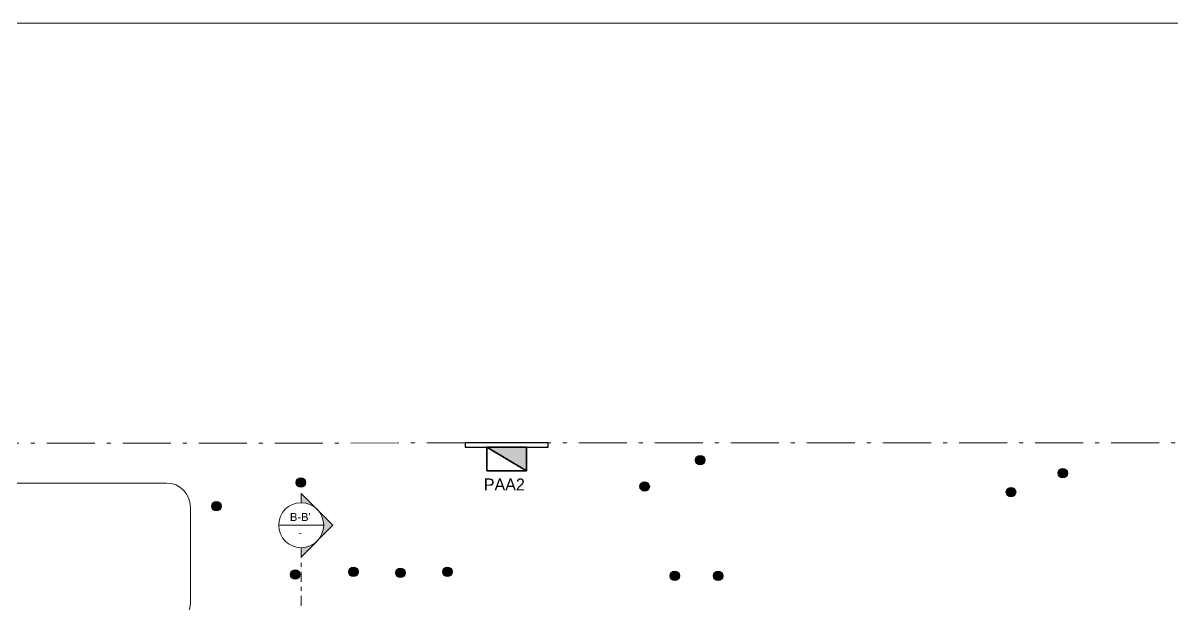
# Model space of a CAD drawing. Header units: metres. Extents: x 14 to 2416, y -346 to 476.
# Drawn here: x 33.77 to 62.51, y -135.53 to -120.99 of the extents above; entities that cross this region are included whole.
import ezdxf
from ezdxf.enums import TextEntityAlignment as Align

# ---------------------------------------------------------------- set-up
doc = ezdxf.new("R2010")
doc.units = ezdxf.units.M
for name, pattern in [('ACAD_ISO10W100', [18, 12, -3, 0, -3]), ('CONTINU', [0]), ('Dash Style-2', [0.694425, 0.48607, -0.208355]), ('DASHDOT', [1, 0.5, -0.25, 0, -0.25])]:
    doc.linetypes.add(name, pattern=pattern)
doc.layers.get('Defpoints').update_dxf_attribs({"color": 6})
for name, color, linetype, lineweight in [('A-ANNO-TEXT', 20, 'Continuous', 13), ('A-SECT-IDEN', 251, 'CONTINU', 9), ('calle', 254, 'Continuous', 0), ('E Base Registro', 8, 'Continuous', 30), ('E Paneles', 238, 'Continuous', 35), ('E Tuberia Emp Piso', 24, 'Dash Style-2', 40)]:
    doc.layers.add(name, color=color, linetype=linetype, lineweight=lineweight)
doc.layers.add('MAVA Luminarias', color=1, linetype='Continuous')
doc.layers.add('SOLAR', color=7, linetype='ACAD_ISO10W100', lineweight=9, true_color=0xff1414)
doc.styles.add('BOLD', font='timesbd.ttf', dxfattribs={"height": 0.45})
doc.styles.add('CENTURY GOTHIC', font='GOTHIC.TTF')
doc.styles.add('ESC50-2mm', font='arial.ttf', dxfattribs={"height": 0.1})

# ---------------------------------------------------------------- blocks, each defined once
blk = doc.blocks.new('SEC-TAG-LEFT')
at = {"layer": 'A-SECT-IDEN'}
h = blk.add_hatch(color=256, dxfattribs=at)
h.paths.add_polyline_path([(0, 0.1131), (-0.0566, 0.0566, -0.198912), (0, 0.08)])
h.paths.add_polyline_path([(0, -0.1131), (0, -0.08, -0.198912), (-0.0566, -0.0566)])
blk.add_hatch(color=256, dxfattribs=at).paths.add_polyline_path([(-0.0566, 0.0566), (-0.1131, 0), (-0.0566, -0.0566, -0.414214)])
for p, q in [((-0.1131, 0), (0, 0.1131)), ((0, 0.1131), (0, 0.08)), ((-0.1131, 0), (0, -0.1131)), ((0.08, 0), (-0.08, 0)), ((0, -0.08), (0, -0.1131))]:
    blk.add_line(p, q, dxfattribs=at)
blk.add_circle((0, 0), 0.08, dxfattribs=at)
at = {"layer": 'A-SECT-IDEN', "color": 122, "style": 'BOLD'}
for tag, p in [('REF.#', (0.0001, 0.015)), ('SHT.#', (0.0032, -0.0399))]:
    blk.add_attdef(tag, text='', height=0.025, dxfattribs=at).set_placement(p, align=Align.CENTER)
blk = doc.blocks.new('A$Cc5be7df0')
at = {"layer": 'A-SECT-IDEN', "linetype": 'DASHDOT', "ltscale": 0.5}
blk.add_line((25.982, 40.617), (25.982, 16.257), dxfattribs=at)
at = {"layer": 'calle'}
for p, q in [((4.337, 42.23), (22.613, 42.233)), ((23.214, 39.233), (23.213, 41.633))]:
    blk.add_line(p, q, dxfattribs=at)
for centre, start, end in [((22.613, 41.633), 0.0092, 90.0092), ((22.614, 39.233), 270.0092, 0.0092)]:
    blk.add_arc(centre, 0.6, start, end, dxfattribs=at)
at = {"layer": 'SOLAR', "ltscale": 0.1}
blk.add_lwpolyline([(66.071, 43.24), (65.567, 13.241), (5.658, 13.241), (6.323, 43.23), (66.071, 43.24)], dxfattribs=at)
at = {"layer": 'A-SECT-IDEN', "extrusion": (4.93408e-08, 2.64441e-07, 1)}
ref = blk.add_blockref('SEC-TAG-LEFT', (25.982, 41.179, 0), dxfattribs=dict(at, xscale=-7.031250000000044, yscale=7.031250000000044, zscale=7.031250000000017, rotation=5.493879751128362e-06))
ref.add_attrib('REF.#', "B-B'", dxfattribs={"layer": 'A-ANNO-TEXT', "extrusion": (4.93408e-08, 2.64441e-07, 1), "height": 0.2, "rotation": 0, "style": 'ESC50-2mm'}).set_placement((25.96, 41.285, 0), align=Align.CENTER)
ref.add_attrib('SHT.#', '-', dxfattribs={"layer": 'A-ANNO-TEXT', "extrusion": (4.93408e-08, 2.64441e-07, 1), "height": 0.2, "rotation": 0, "style": 'ESC50-2mm'}).set_placement((25.959, 40.898, 0), align=Align.CENTER)
blk = doc.blocks.new('A$Cd6acdfdc')
at = {"layer": 'MAVA Luminarias', "transparency": 33554687}
blk.add_hatch(color=2, dxfattribs=at).paths.add_polyline_path([(0, 0.079, 1), (0.158, 0.079, 1)])
at = {"layer": 'MAVA Luminarias', "color": 2, "transparency": 33554687}
blk.add_circle((0.079, 0.079), 0.079, dxfattribs=at)
blk = doc.blocks.new('*U445')
at = {"layer": 'E Paneles'}
blk.add_hatch(color=256, dxfattribs=at).paths.add_polyline_path([(0.494, 0.59), (-0.494, 0), (0.494, 0)])
blk.add_line((-0.494, 0), (0.494, 0.59), dxfattribs=at)
blk.add_lwpolyline([(-0.494, 0), (-0.494, 0.59), (0.494, 0.59), (0.494, 0)], close=True, dxfattribs=at)

msp = doc.modelspace()

# ---------------------------------------------------------------- linework, layer by layer
at = {"layer": 'Defpoints', "lineweight": 13}
msp.add_lwpolyline([(13.822, -120.99), (88.855, -120.99), (88.855, -175.375), (13.822, -175.375)], close=True, dxfattribs=at)
msp.add_lwpolyline([(13.822, -120.99), (88.855, -120.99), (88.855, -175.375), (13.822, -175.375)], close=True, dxfattribs=at)
at = {"layer": 'E Base Registro'}
msp.add_lwpolyline([(46.892, -131.485), (44.815, -131.486), (44.815, -131.591), (46.892, -131.59)], close=True, dxfattribs=at)

# ---------------------------------------------------------------- block references
at = {"layer": 'A-ANNO-TEXT'}
msp.add_blockref('A$Cc5be7df0', (14.738, -174.72), dxfattribs=at)
msp.add_blockref('A$Cc5be7df0', (14.738, -174.72), dxfattribs=at)
at = {"layer": 'E Paneles', "xscale": -1, "rotation": 180.009243308249}
msp.add_blockref('*U445', (45.854, -131.591), dxfattribs=at)
at = {"layer": 'MAVA Luminarias', "xscale": 1.483214008569871, "yscale": 1.483214008569871, "zscale": 1.483214008569871}
for p in [(50.576, -132.032), (50.576, -132.032), (59.637, -132.361), (59.637, -132.361), (40.596, -132.594), (40.596, -132.594), (49.187, -132.691), (49.187, -132.691), (58.343, -132.832), (58.343, -132.832), (38.485, -133.18), (38.485, -133.18), (40.456, -134.892), (40.456, -134.892), (41.91, -134.821), (41.91, -134.821), (43.083, -134.845), (43.083, -134.845), (44.257, -134.821), (44.257, -134.821), (49.94, -134.925), (49.94, -134.925), (51.023, -134.925), (51.023, -134.925)]:
    msp.add_blockref('A$Cd6acdfdc', p, dxfattribs=at)

# ---------------------------------------------------------------- texts
at = {"layer": 'E Tuberia Emp Piso', "insert": (45.797, -132.523), "char_height": 0.3, "width": 1.45658, "attachment_point": 5, "rotation": 0.0092, "style": 'CENTURY GOTHIC'}
msp.add_mtext('PAA2  ', dxfattribs=at)

doc.saveas('drawing.dxf')
